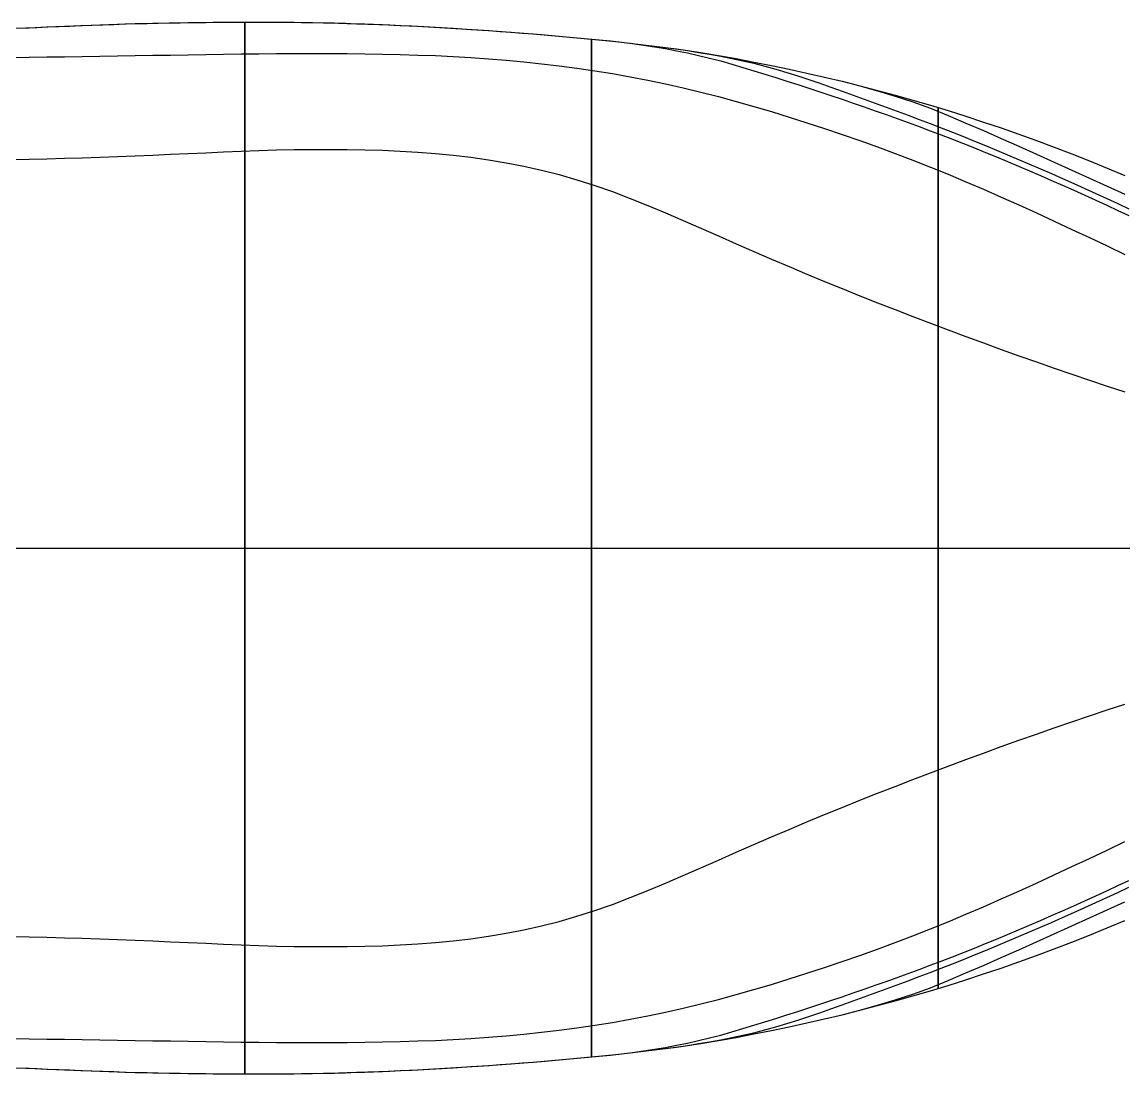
# Model space of a CAD drawing. Header units: millimetres. Extents: x 0 to 1780, y 0 to 425.
# Drawn here: x 890 to 1335, y 0.1 to 424.9 of the extents above; entities that cross this region are included whole.
import ezdxf

# ---------------------------------------------------------------- set-up
doc = ezdxf.new("R2010")
doc.units = ezdxf.units.MM
for name, color, linetype in [('HULL_LONGITUDINAL_LINES', 7, 'Continuous'), ('HULL_SHEER', 3, 'Continuous'), ('HULL_STATION_LINES', 8, 'Continuous'), ('HULL_WATERLINES', 4, 'Continuous'), ('REFERENCE_CENTERLINE', 6, 'Continuous')]:
    doc.layers.add(name, color=color, linetype=linetype)

msp = doc.modelspace()

# ---------------------------------------------------------------- linework, layer by layer
at = {"layer": 'HULL_LONGITUDINAL_LINES'}
for points in [[(885.68, 422.4, 89.65), (892.82, 422.65, 89.64), (899.96, 422.94, 89.65), (907.1, 423.23, 89.66), (914.23, 423.51, 89.68), (921.37, 423.79, 89.7), (928.51, 424.05, 89.75), (935.65, 424.28, 89.8), (942.79, 424.45, 89.85), (949.93, 424.6, 89.92), (957.07, 424.72, 89.99), (964.2, 424.81, 90.07), (971.34, 424.88, 90.16), (978.48, 424.93, 90.25), (985.62, 424.94, 90.34), (992.76, 424.9, 90.44), (999.9, 424.84, 90.54), (1007.04, 424.76, 90.64), (1014.17, 424.61, 90.74), (1021.31, 424.4, 90.84), (1028.45, 424.16, 90.94), (1035.59, 423.89, 91.04), (1042.73, 423.57, 91.14), (1049.87, 423.22, 91.24), (1057.01, 422.88, 91.33), (1064.14, 422.44, 91.41), (1071.28, 421.97, 91.49), (1078.42, 421.49, 91.56), (1085.56, 420.98, 91.63), (1092.7, 420.43, 91.69), (1099.84, 419.86, 91.74), (1106.98, 419.26, 91.78), (1114.11, 418.62, 91.81), (1121.25, 417.92, 91.82), (1128.39, 417.19, 91.83), (1135.53, 416.37, 91.84), (1142.67, 415.52, 91.84), (1149.81, 414.66, 91.83), (1156.95, 413.7, 91.82), (1164.08, 412.57, 91.81), (1171.22, 411.44, 91.79), (1178.36, 410.2, 91.77), (1185.5, 408.78, 91.75), (1192.64, 407.37, 91.73), (1199.78, 405.87, 91.7), (1206.92, 404.3, 91.68), (1214.05, 402.69, 91.65), (1221.19, 401.01, 91.61), (1228.33, 399.18, 91.58), (1235.47, 397.19, 91.54), (1242.61, 395.04, 91.49), (1249.75, 392.7, 91.45), (1256.89, 390.12, 91.41), (1264.02, 387.2, 91.37), (1271.16, 384.14, 91.34), (1278.3, 381.08, 91.33), (1285.44, 377.95, 91.33), (1292.58, 374.75, 91.33), (1299.72, 371.57, 91.33), (1306.86, 368.37, 91.36), (1313.99, 365.16, 91.42), (1321.13, 361.93, 91.5), (1328.27, 358.67, 91.61), (1335.41, 355.4, 91.76)], [(885.68, 422.4, 139.44), (892.82, 422.65, 139.44), (899.96, 422.94, 139.44), (907.1, 423.23, 139.45), (914.23, 423.51, 139.46), (921.37, 423.79, 139.47), (928.51, 424.05, 139.5), (935.65, 424.28, 139.52), (942.79, 424.45, 139.55), (949.93, 424.6, 139.59), (957.07, 424.72, 139.63), (964.2, 424.81, 139.67), (971.34, 424.88, 139.72), (978.48, 424.93, 139.77), (985.62, 424.94, 139.82), (992.76, 424.9, 139.87), (999.9, 424.84, 139.93), (1007.04, 424.76, 139.98), (1014.17, 424.61, 140.04), (1021.31, 424.4, 140.09), (1028.45, 424.16, 140.15), (1035.59, 423.89, 140.2), (1042.73, 423.57, 140.26), (1049.87, 423.22, 140.31), (1057.01, 422.88, 140.36), (1064.14, 422.44, 140.4), (1071.28, 421.97, 140.45), (1078.42, 421.49, 140.49), (1085.56, 420.98, 140.52), (1092.7, 420.43, 140.56), (1099.84, 419.86, 140.58), (1106.98, 419.26, 140.6), (1114.11, 418.62, 140.62), (1121.25, 417.92, 140.63), (1128.39, 417.19, 140.63), (1135.53, 416.37, 140.64), (1142.67, 415.52, 140.64), (1149.81, 414.66, 140.63), (1156.95, 413.7, 140.63), (1164.08, 412.57, 140.62), (1171.22, 411.44, 140.61), (1178.36, 410.2, 140.6), (1185.5, 408.78, 140.59), (1192.64, 407.37, 140.58), (1199.78, 405.87, 140.56), (1206.92, 404.3, 140.55), (1214.05, 402.69, 140.53), (1221.19, 401.01, 140.51), (1228.33, 399.18, 140.5), (1235.47, 397.32, 140.47), (1242.61, 395.42, 140.45), (1249.75, 393.39, 140.43), (1256.89, 391.31, 140.4), (1264.02, 389.17, 140.38), (1271.16, 386.9, 140.37), (1278.3, 384.52, 140.36), (1285.44, 382.15, 140.36), (1292.58, 379.67, 140.36), (1299.72, 377.06, 140.36), (1306.86, 374.41, 140.38), (1313.99, 371.67, 140.41), (1321.13, 368.84, 140.45), (1328.27, 365.95, 140.51), (1335.41, 362.99, 140.59)], [(885.68, 422.4, 189.24), (892.82, 422.65, 189.24), (899.96, 422.94, 189.24), (907.1, 423.23, 189.24), (914.23, 423.51, 189.24), (921.37, 423.79, 189.24), (928.51, 424.05, 189.24), (935.65, 424.28, 189.25), (942.79, 424.45, 189.25), (949.93, 424.6, 189.26), (957.07, 424.72, 189.27), (964.2, 424.81, 189.27), (971.34, 424.88, 189.28), (978.48, 424.93, 189.29), (985.62, 424.94, 189.3), (992.76, 424.9, 189.31), (999.9, 424.84, 189.32), (1007.04, 424.76, 189.33), (1014.17, 424.61, 189.34), (1021.31, 424.4, 189.34), (1028.45, 424.16, 189.35), (1035.59, 423.89, 189.36), (1042.73, 423.57, 189.37), (1049.87, 423.22, 189.38), (1057.01, 422.88, 189.39), (1064.14, 422.44, 189.4), (1071.28, 421.97, 189.4), (1078.42, 421.49, 189.41), (1085.56, 420.98, 189.42), (1092.7, 420.43, 189.42), (1099.84, 419.86, 189.43), (1106.98, 419.26, 189.43), (1114.11, 418.62, 189.43), (1121.25, 417.92, 189.43), (1128.39, 417.19, 189.43), (1135.53, 416.37, 189.44), (1142.67, 415.52, 189.44), (1149.81, 414.66, 189.43), (1156.95, 413.7, 189.43), (1164.08, 412.57, 189.43), (1171.22, 411.44, 189.43), (1178.36, 410.2, 189.43), (1185.5, 408.78, 189.43), (1192.64, 407.37, 189.43), (1199.78, 405.87, 189.42), (1206.92, 404.3, 189.42), (1214.05, 402.69, 189.42), (1221.19, 401.01, 189.41), (1228.33, 399.18, 189.41), (1235.47, 397.32, 189.41), (1242.61, 395.42, 189.4), (1249.75, 393.39, 189.4), (1256.89, 391.31, 189.4), (1264.02, 389.17, 189.39), (1271.16, 386.9, 189.39), (1278.3, 384.52, 189.39), (1285.44, 382.15, 189.39), (1292.58, 379.67, 189.39), (1299.72, 377.06, 189.39), (1306.86, 374.41, 189.39), (1313.99, 371.67, 189.4), (1321.13, 368.84, 189.4), (1328.27, 365.95, 189.41), (1335.41, 362.99, 189.43)], [(885.68, 410.65, 49.81), (892.82, 410.73, 49.81), (899.96, 410.82, 49.81), (907.1, 410.91, 49.83), (914.23, 411.01, 49.85), (921.37, 411.12, 49.89), (928.51, 411.24, 49.95), (935.65, 411.37, 50.02), (942.79, 411.49, 50.09), (949.93, 411.61, 50.18), (957.07, 411.73, 50.28), (964.2, 411.84, 50.39), (971.34, 411.95, 50.51), (978.48, 412.05, 50.63), (985.62, 412.12, 50.76), (992.76, 412.18, 50.89), (999.9, 412.22, 51.03), (1007.04, 412.23, 51.16), (1014.17, 412.21, 51.3), (1021.31, 412.17, 51.44), (1028.45, 412.12, 51.58), (1035.59, 412.01, 51.72), (1042.73, 411.83, 51.85), (1049.87, 411.62, 51.98), (1057.01, 411.36, 52.1), (1064.14, 411.01, 52.22), (1071.28, 410.59, 52.33), (1078.42, 410.11, 52.42), (1085.56, 409.52, 52.52), (1092.7, 408.85, 52.6), (1099.84, 408.1, 52.66), (1106.98, 407.25, 52.72), (1114.11, 406.3, 52.76), (1121.25, 405.26, 52.78), (1128.39, 404.1, 52.79), (1135.53, 402.82, 52.8), (1142.67, 401.45, 52.8), (1149.81, 399.94, 52.79), (1156.95, 398.32, 52.78), (1164.08, 396.62, 52.76), (1171.22, 394.8, 52.74), (1178.36, 392.87, 52.71), (1185.5, 390.86, 52.68), (1192.64, 388.75, 52.65), (1199.78, 386.55, 52.62), (1206.92, 384.28, 52.58), (1214.05, 381.96, 52.54), (1221.19, 379.57, 52.49), (1228.33, 377.1, 52.45), (1235.47, 374.54, 52.39), (1242.61, 371.89, 52.33), (1249.75, 369.16, 52.27), (1256.89, 366.35, 52.22), (1264.02, 363.44, 52.17), (1271.16, 360.45, 52.13), (1278.3, 357.39, 52.11), (1285.44, 354.26, 52.11), (1292.58, 351.06, 52.11), (1299.72, 347.82, 52.11), (1306.86, 344.52, 52.15), (1313.99, 341.19, 52.24), (1321.13, 337.85, 52.34), (1328.27, 334.48, 52.49), (1335.41, 331.11, 52.69)], [(885.68, 369.46, 19.94), (892.82, 369.59, 19.93), (899.96, 369.75, 19.94), (907.1, 369.94, 19.96), (914.23, 370.14, 19.98), (921.37, 370.37, 20.03), (928.51, 370.64, 20.1), (935.65, 370.91, 20.18), (942.79, 371.2, 20.27), (949.93, 371.51, 20.38), (957.07, 371.82, 20.5), (964.2, 372.14, 20.63), (971.34, 372.47, 20.77), (978.48, 372.78, 20.92), (985.62, 373.02, 21.07), (992.76, 373.26, 21.23), (999.9, 373.43, 21.39), (1007.04, 373.48, 21.56), (1014.17, 373.46, 21.72), (1021.31, 373.41, 21.89), (1028.45, 373.35, 22.06), (1035.59, 373.14, 22.22), (1042.73, 372.79, 22.38), (1049.87, 372.37, 22.53), (1057.01, 371.84, 22.68), (1064.14, 371.15, 22.82), (1071.28, 370.32, 22.95), (1078.42, 369.34, 23.07), (1085.56, 368.13, 23.18), (1092.7, 366.74, 23.28), (1099.84, 365.16, 23.35), (1106.98, 363.3, 23.42), (1114.11, 361.23, 23.48), (1121.25, 358.98, 23.5), (1128.39, 356.43, 23.51), (1135.53, 353.69, 23.52), (1142.67, 350.87, 23.52), (1149.81, 347.89, 23.51), (1156.95, 344.8, 23.49), (1164.08, 341.7, 23.47), (1171.22, 338.55, 23.45), (1178.36, 335.38, 23.41), (1185.5, 332.25, 23.38), (1192.64, 329.18, 23.34), (1199.78, 326.14, 23.3), (1206.92, 323.15, 23.26), (1214.05, 320.19, 23.21), (1221.19, 317.26, 23.15), (1228.33, 314.38, 23.1), (1235.47, 311.56, 23.03), (1242.61, 308.79, 22.96), (1249.75, 306.04, 22.89), (1256.89, 303.32, 22.82), (1264.02, 300.62, 22.76), (1271.16, 297.95, 22.71), (1278.3, 295.32, 22.7), (1285.44, 292.72, 22.69), (1292.58, 290.16, 22.69), (1299.72, 287.64, 22.69), (1306.86, 285.14, 22.74), (1313.99, 282.68, 22.84), (1321.13, 280.27, 22.96), (1328.27, 277.9, 23.14), (1335.41, 275.58, 23.39)], [(885.68, 55.54, 19.94), (892.82, 55.41, 19.93), (899.96, 55.25, 19.94), (907.1, 55.06, 19.96), (914.23, 54.86, 19.98), (921.37, 54.63, 20.03), (928.51, 54.36, 20.1), (935.65, 54.09, 20.18), (942.79, 53.8, 20.27), (949.93, 53.49, 20.38), (957.07, 53.18, 20.5), (964.2, 52.86, 20.63), (971.34, 52.53, 20.77), (978.48, 52.22, 20.92), (985.62, 51.98, 21.07), (992.76, 51.74, 21.23), (999.9, 51.57, 21.39), (1007.04, 51.52, 21.56), (1014.17, 51.54, 21.72), (1021.31, 51.59, 21.89), (1028.45, 51.65, 22.06), (1035.59, 51.86, 22.22), (1042.73, 52.21, 22.38), (1049.87, 52.63, 22.53), (1057.01, 53.16, 22.68), (1064.14, 53.85, 22.82), (1071.28, 54.68, 22.95), (1078.42, 55.66, 23.07), (1085.56, 56.87, 23.18), (1092.7, 58.26, 23.28), (1099.84, 59.84, 23.35), (1106.98, 61.7, 23.42), (1114.11, 63.77, 23.48), (1121.25, 66.02, 23.5), (1128.39, 68.57, 23.51), (1135.53, 71.31, 23.52), (1142.67, 74.13, 23.52), (1149.81, 77.11, 23.51), (1156.95, 80.2, 23.49), (1164.08, 83.3, 23.47), (1171.22, 86.45, 23.45), (1178.36, 89.62, 23.41), (1185.5, 92.75, 23.38), (1192.64, 95.82, 23.34), (1199.78, 98.86, 23.3), (1206.92, 101.85, 23.26), (1214.05, 104.81, 23.21), (1221.19, 107.74, 23.15), (1228.33, 110.62, 23.1), (1235.47, 113.44, 23.03), (1242.61, 116.21, 22.96), (1249.75, 118.96, 22.89), (1256.89, 121.68, 22.82), (1264.02, 124.38, 22.76), (1271.16, 127.05, 22.71), (1278.3, 129.68, 22.7), (1285.44, 132.28, 22.69), (1292.58, 134.84, 22.69), (1299.72, 137.36, 22.69), (1306.86, 139.86, 22.74), (1313.99, 142.32, 22.84), (1321.13, 144.73, 22.96), (1328.27, 147.1, 23.14), (1335.41, 149.42, 23.39)], [(885.68, 14.35, 49.81), (892.82, 14.27, 49.81), (899.96, 14.18, 49.81), (907.1, 14.09, 49.83), (914.23, 13.99, 49.85), (921.37, 13.88, 49.89), (928.51, 13.76, 49.95), (935.65, 13.63, 50.02), (942.79, 13.51, 50.09), (949.93, 13.39, 50.18), (957.07, 13.27, 50.28), (964.2, 13.16, 50.39), (971.34, 13.05, 50.51), (978.48, 12.95, 50.63), (985.62, 12.88, 50.76), (992.76, 12.82, 50.89), (999.9, 12.78, 51.03), (1007.04, 12.77, 51.16), (1014.17, 12.79, 51.3), (1021.31, 12.83, 51.44), (1028.45, 12.88, 51.58), (1035.59, 12.99, 51.72), (1042.73, 13.17, 51.85), (1049.87, 13.38, 51.98), (1057.01, 13.64, 52.1), (1064.14, 13.99, 52.22), (1071.28, 14.41, 52.33), (1078.42, 14.89, 52.42), (1085.56, 15.48, 52.52), (1092.7, 16.15, 52.6), (1099.84, 16.9, 52.66), (1106.98, 17.75, 52.72), (1114.11, 18.7, 52.76), (1121.25, 19.74, 52.78), (1128.39, 20.9, 52.79), (1135.53, 22.18, 52.8), (1142.67, 23.55, 52.8), (1149.81, 25.06, 52.79), (1156.95, 26.68, 52.78), (1164.08, 28.38, 52.76), (1171.22, 30.2, 52.74), (1178.36, 32.13, 52.71), (1185.5, 34.14, 52.68), (1192.64, 36.25, 52.65), (1199.78, 38.45, 52.62), (1206.92, 40.72, 52.58), (1214.05, 43.04, 52.54), (1221.19, 45.43, 52.49), (1228.33, 47.9, 52.45), (1235.47, 50.46, 52.39), (1242.61, 53.11, 52.33), (1249.75, 55.84, 52.27), (1256.89, 58.65, 52.22), (1264.02, 61.56, 52.17), (1271.16, 64.55, 52.13), (1278.3, 67.61, 52.11), (1285.44, 70.74, 52.11), (1292.58, 73.94, 52.11), (1299.72, 77.18, 52.11), (1306.86, 80.48, 52.15), (1313.99, 83.81, 52.24), (1321.13, 87.15, 52.34), (1328.27, 90.52, 52.49), (1335.41, 93.89, 52.69)], [(885.68, 2.6, 89.65), (892.82, 2.35, 89.64), (899.96, 2.06, 89.65), (907.1, 1.77, 89.66), (914.23, 1.49, 89.68), (921.37, 1.21, 89.7), (928.51, 0.95, 89.75), (935.65, 0.72, 89.8), (942.79, 0.55, 89.85), (949.93, 0.4, 89.92), (957.07, 0.28, 89.99), (964.2, 0.19, 90.07), (971.34, 0.12, 90.16), (978.48, 0.07, 90.25), (985.62, 0.06, 90.34), (992.76, 0.1, 90.44), (999.9, 0.16, 90.54), (1007.04, 0.24, 90.64), (1014.17, 0.39, 90.74), (1021.31, 0.6, 90.84), (1028.45, 0.84, 90.94), (1035.59, 1.11, 91.04), (1042.73, 1.43, 91.14), (1049.87, 1.78, 91.24), (1057.01, 2.12, 91.33), (1064.14, 2.56, 91.41), (1071.28, 3.03, 91.49), (1078.42, 3.51, 91.56), (1085.56, 4.02, 91.63), (1092.7, 4.57, 91.69), (1099.84, 5.14, 91.74), (1106.98, 5.74, 91.78), (1114.11, 6.38, 91.81), (1121.25, 7.08, 91.82), (1128.39, 7.81, 91.83), (1135.53, 8.63, 91.84), (1142.67, 9.48, 91.84), (1149.81, 10.34, 91.83), (1156.95, 11.3, 91.82), (1164.08, 12.43, 91.81), (1171.22, 13.56, 91.79), (1178.36, 14.8, 91.77), (1185.5, 16.22, 91.75), (1192.64, 17.63, 91.73), (1199.78, 19.13, 91.7), (1206.92, 20.7, 91.68), (1214.05, 22.31, 91.65), (1221.19, 23.99, 91.61), (1228.33, 25.82, 91.58), (1235.47, 27.81, 91.54), (1242.61, 29.96, 91.49), (1249.75, 32.3, 91.45), (1256.89, 34.88, 91.41), (1264.02, 37.8, 91.37), (1271.16, 40.86, 91.34), (1278.3, 43.92, 91.33), (1285.44, 47.05, 91.33), (1292.58, 50.25, 91.33), (1299.72, 53.43, 91.33), (1306.86, 56.63, 91.36), (1313.99, 59.84, 91.42), (1321.13, 63.07, 91.5), (1328.27, 66.33, 91.61), (1335.41, 69.6, 91.76)], [(885.68, 2.6, 139.44), (892.82, 2.35, 139.44), (899.96, 2.06, 139.44), (907.1, 1.77, 139.45), (914.23, 1.49, 139.46), (921.37, 1.21, 139.47), (928.51, 0.95, 139.5), (935.65, 0.72, 139.52), (942.79, 0.55, 139.55), (949.93, 0.4, 139.59), (957.07, 0.28, 139.63), (964.2, 0.19, 139.67), (971.34, 0.12, 139.72), (978.48, 0.07, 139.77), (985.62, 0.06, 139.82), (992.76, 0.1, 139.87), (999.9, 0.16, 139.93), (1007.04, 0.24, 139.98), (1014.17, 0.39, 140.04), (1021.31, 0.6, 140.09), (1028.45, 0.84, 140.15), (1035.59, 1.11, 140.2), (1042.73, 1.43, 140.26), (1049.87, 1.78, 140.31), (1057.01, 2.12, 140.36), (1064.14, 2.56, 140.4), (1071.28, 3.03, 140.45), (1078.42, 3.51, 140.49), (1085.56, 4.02, 140.52), (1092.7, 4.57, 140.56), (1099.84, 5.14, 140.58), (1106.98, 5.74, 140.6), (1114.11, 6.38, 140.62), (1121.25, 7.08, 140.63), (1128.39, 7.81, 140.63), (1135.53, 8.63, 140.64), (1142.67, 9.48, 140.64), (1149.81, 10.34, 140.63), (1156.95, 11.3, 140.63), (1164.08, 12.43, 140.62), (1171.22, 13.56, 140.61), (1178.36, 14.8, 140.6), (1185.5, 16.22, 140.59), (1192.64, 17.63, 140.58), (1199.78, 19.13, 140.56), (1206.92, 20.7, 140.55), (1214.05, 22.31, 140.53), (1221.19, 23.99, 140.51), (1228.33, 25.82, 140.5), (1235.47, 27.68, 140.47), (1242.61, 29.58, 140.45), (1249.75, 31.61, 140.43), (1256.89, 33.69, 140.4), (1264.02, 35.83, 140.38), (1271.16, 38.1, 140.37), (1278.3, 40.48, 140.36), (1285.44, 42.85, 140.36), (1292.58, 45.33, 140.36), (1299.72, 47.94, 140.36), (1306.86, 50.59, 140.38), (1313.99, 53.33, 140.41), (1321.13, 56.16, 140.45), (1328.27, 59.05, 140.51), (1335.41, 62.01, 140.59)], [(885.68, 2.6, 189.24), (892.82, 2.35, 189.24), (899.96, 2.06, 189.24), (907.1, 1.77, 189.24), (914.23, 1.49, 189.24), (921.37, 1.21, 189.24), (928.51, 0.95, 189.24), (935.65, 0.72, 189.25), (942.79, 0.55, 189.25), (949.93, 0.4, 189.26), (957.07, 0.28, 189.27), (964.2, 0.19, 189.27), (971.34, 0.12, 189.28), (978.48, 0.07, 189.29), (985.62, 0.06, 189.3), (992.76, 0.1, 189.31), (999.9, 0.16, 189.32), (1007.04, 0.24, 189.33), (1014.17, 0.39, 189.34), (1021.31, 0.6, 189.34), (1028.45, 0.84, 189.35), (1035.59, 1.11, 189.36), (1042.73, 1.43, 189.37), (1049.87, 1.78, 189.38), (1057.01, 2.12, 189.39), (1064.14, 2.56, 189.4), (1071.28, 3.03, 189.4), (1078.42, 3.51, 189.41), (1085.56, 4.02, 189.42), (1092.7, 4.57, 189.42), (1099.84, 5.14, 189.43), (1106.98, 5.74, 189.43), (1114.11, 6.38, 189.43), (1121.25, 7.08, 189.43), (1128.39, 7.81, 189.43), (1135.53, 8.63, 189.44), (1142.67, 9.48, 189.44), (1149.81, 10.34, 189.43), (1156.95, 11.3, 189.43), (1164.08, 12.43, 189.43), (1171.22, 13.56, 189.43), (1178.36, 14.8, 189.43), (1185.5, 16.22, 189.43), (1192.64, 17.63, 189.43), (1199.78, 19.13, 189.42), (1206.92, 20.7, 189.42), (1214.05, 22.31, 189.42), (1221.19, 23.99, 189.41), (1228.33, 25.82, 189.41), (1235.47, 27.68, 189.41), (1242.61, 29.58, 189.4), (1249.75, 31.61, 189.4), (1256.89, 33.69, 189.4), (1264.02, 35.83, 189.39), (1271.16, 38.1, 189.39), (1278.3, 40.48, 189.39), (1285.44, 42.85, 189.39), (1292.58, 45.33, 189.39), (1299.72, 47.94, 189.39), (1306.86, 50.59, 189.39), (1313.99, 53.33, 189.4), (1321.13, 56.16, 189.4), (1328.27, 59.05, 189.41), (1335.41, 62.01, 189.43)]]:
    msp.add_polyline3d(points, dxfattribs=at)
at = {"layer": 'HULL_SHEER'}
for points in [[(885.68, 422.4, 199.19), (892.82, 422.65, 199.19), (899.96, 422.94, 199.19), (907.1, 423.23, 199.19), (914.23, 423.51, 199.19), (921.37, 423.79, 199.19), (928.51, 424.05, 199.19), (935.65, 424.28, 199.19), (942.79, 424.45, 199.19), (949.93, 424.6, 199.19), (957.07, 424.72, 199.19), (964.2, 424.81, 199.19), (971.34, 424.88, 199.19), (978.48, 424.93, 199.19), (985.62, 424.94, 199.19), (992.76, 424.9, 199.19), (999.9, 424.84, 199.19), (1007.04, 424.76, 199.19), (1014.17, 424.61, 199.19), (1021.31, 424.4, 199.19), (1028.45, 424.16, 199.19), (1035.59, 423.89, 199.19), (1042.73, 423.57, 199.19), (1049.87, 423.22, 199.19), (1057.01, 422.88, 199.19), (1064.14, 422.44, 199.19), (1071.28, 421.97, 199.19), (1078.42, 421.49, 199.19), (1085.56, 420.98, 199.19), (1092.7, 420.43, 199.19), (1099.84, 419.86, 199.19), (1106.98, 419.26, 199.19), (1114.11, 418.62, 199.19), (1121.25, 417.92, 199.19), (1128.39, 417.19, 199.19), (1135.53, 416.37, 199.19), (1142.67, 415.52, 199.19), (1149.81, 414.66, 199.19), (1156.95, 413.7, 199.19), (1164.08, 412.57, 199.19), (1171.22, 411.44, 199.19), (1178.36, 410.2, 199.19), (1185.5, 408.78, 199.19), (1192.64, 407.37, 199.19), (1199.78, 405.87, 199.19), (1206.92, 404.3, 199.19), (1214.05, 402.69, 199.19), (1221.19, 401.01, 199.19), (1228.33, 399.18, 199.19), (1235.47, 397.32, 199.19), (1242.61, 395.42, 199.19), (1249.75, 393.39, 199.19), (1256.89, 391.31, 199.19), (1264.02, 389.17, 199.19), (1271.16, 386.9, 199.19), (1278.3, 384.52, 199.19), (1285.44, 382.15, 199.19), (1292.58, 379.67, 199.19), (1299.72, 377.06, 199.19), (1306.86, 374.41, 199.19), (1313.99, 371.67, 199.19), (1321.13, 368.84, 199.19), (1328.27, 365.95, 199.19), (1335.41, 362.99, 199.19)], [(885.68, 2.6, 199.19), (892.82, 2.35, 199.19), (899.96, 2.06, 199.19), (907.1, 1.77, 199.19), (914.23, 1.49, 199.19), (921.37, 1.21, 199.19), (928.51, 0.95, 199.19), (935.65, 0.72, 199.19), (942.79, 0.55, 199.19), (949.93, 0.4, 199.19), (957.07, 0.28, 199.19), (964.2, 0.19, 199.19), (971.34, 0.12, 199.19), (978.48, 0.07, 199.19), (985.62, 0.06, 199.19), (992.76, 0.1, 199.19), (999.9, 0.16, 199.19), (1007.04, 0.24, 199.19), (1014.17, 0.39, 199.19), (1021.31, 0.6, 199.19), (1028.45, 0.84, 199.19), (1035.59, 1.11, 199.19), (1042.73, 1.43, 199.19), (1049.87, 1.78, 199.19), (1057.01, 2.12, 199.19), (1064.14, 2.56, 199.19), (1071.28, 3.03, 199.19), (1078.42, 3.51, 199.19), (1085.56, 4.02, 199.19), (1092.7, 4.57, 199.19), (1099.84, 5.14, 199.19), (1106.98, 5.74, 199.19), (1114.11, 6.38, 199.19), (1121.25, 7.08, 199.19), (1128.39, 7.81, 199.19), (1135.53, 8.63, 199.19), (1142.67, 9.48, 199.19), (1149.81, 10.34, 199.19), (1156.95, 11.3, 199.19), (1164.08, 12.43, 199.19), (1171.22, 13.56, 199.19), (1178.36, 14.8, 199.19), (1185.5, 16.22, 199.19), (1192.64, 17.63, 199.19), (1199.78, 19.13, 199.19), (1206.92, 20.7, 199.19), (1214.05, 22.31, 199.19), (1221.19, 23.99, 199.19), (1228.33, 25.82, 199.19), (1235.47, 27.68, 199.19), (1242.61, 29.58, 199.19), (1249.75, 31.61, 199.19), (1256.89, 33.69, 199.19), (1264.02, 35.83, 199.19), (1271.16, 38.1, 199.19), (1278.3, 40.48, 199.19), (1285.44, 42.85, 199.19), (1292.58, 45.33, 199.19), (1299.72, 47.94, 199.19), (1306.86, 50.59, 199.19), (1313.99, 53.33, 199.19), (1321.13, 56.16, 199.19), (1328.27, 59.05, 199.19), (1335.41, 62.01, 199.19)]]:
    msp.add_polyline3d(points, dxfattribs=at)
at = {"layer": 'HULL_STATION_LINES'}
for points in [[(980, 212.61, 1.15), (980, 311.85, 5.75), (980, 331.39, 10.36), (980, 352.67, 14.96), (980, 369.67, 19.57), (980, 380.22, 24.18), (980, 388.23, 28.78), (980, 394.81, 33.39), (980, 400.32, 37.99), (980, 405.05, 42.6), (980, 409.24, 47.2), (980, 413.01, 51.81), (980, 416.43, 56.42), (980, 419.71, 61.02), (980, 423.58, 65.63), (980, 424.94, 70.23), (980, 424.94, 74.84), (980, 424.94, 79.45), (980, 424.94, 84.05), (980, 424.94, 88.66), (980, 424.94, 93.26), (980, 424.94, 97.87), (980, 424.94, 102.47), (980, 424.94, 107.08), (980, 424.94, 111.69), (980, 424.94, 116.29), (980, 424.94, 120.9), (980, 424.94, 125.5), (980, 424.94, 130.11), (980, 424.94, 134.71), (980, 424.94, 139.32), (980, 424.94, 143.93), (980, 424.94, 148.53), (980, 424.94, 153.14), (980, 424.94, 157.74), (980, 424.94, 162.35), (980, 424.94, 166.95), (980, 424.94, 171.56), (980, 424.94, 176.17), (980, 424.94, 180.77), (980, 424.94, 185.38), (980, 424.94, 189.98), (980, 424.94, 194.59), (980, 424.94, 199.19), (980, 0.06, 199.19), (980, 0.06, 194.59), (980, 0.06, 189.98), (980, 0.06, 185.38), (980, 0.06, 180.77), (980, 0.06, 176.17), (980, 0.06, 171.56), (980, 0.06, 166.95), (980, 0.06, 162.35), (980, 0.06, 157.74), (980, 0.06, 153.14), (980, 0.06, 148.53), (980, 0.06, 143.93), (980, 0.06, 139.32), (980, 0.06, 134.71), (980, 0.06, 130.11), (980, 0.06, 125.5), (980, 0.06, 120.9), (980, 0.06, 116.29), (980, 0.06, 111.69), (980, 0.06, 107.08), (980, 0.06, 102.47), (980, 0.06, 97.87), (980, 0.06, 93.26), (980, 0.06, 88.66), (980, 0.06, 84.05), (980, 0.06, 79.45), (980, 0.06, 74.84), (980, 0.06, 70.23), (980, 1.42, 65.63), (980, 5.29, 61.02), (980, 8.57, 56.42), (980, 11.99, 51.81), (980, 15.76, 47.2), (980, 19.95, 42.6), (980, 24.68, 37.99), (980, 30.19, 33.39), (980, 36.77, 28.78), (980, 44.78, 24.18), (980, 55.33, 19.57), (980, 72.33, 14.96), (980, 93.61, 10.36), (980, 113.15, 5.75), (980, 212.39, 1.15)], [(1120, 212.62, 3.97), (1120, 296.05, 8.51), (1120, 317.26, 13.05), (1120, 336.8, 17.59), (1120, 355.27, 22.13), (1120, 369.01, 26.67), (1120, 378.5, 31.21), (1120, 386.37, 35.75), (1120, 392.88, 40.29), (1120, 398.17, 44.83), (1120, 402.58, 49.37), (1120, 406.41, 53.91), (1120, 409.81, 58.45), (1120, 413.04, 62.99), (1120, 416.82, 67.53), (1120, 418.04, 72.07), (1120, 418.04, 76.61), (1120, 418.04, 81.15), (1120, 418.04, 85.69), (1120, 418.04, 90.23), (1120, 418.04, 94.77), (1120, 418.04, 99.31), (1120, 418.04, 103.85), (1120, 418.04, 108.39), (1120, 418.04, 112.93), (1120, 418.04, 117.47), (1120, 418.04, 122.01), (1120, 418.04, 126.55), (1120, 418.04, 131.09), (1120, 418.04, 135.63), (1120, 418.04, 140.17), (1120, 418.04, 144.71), (1120, 418.04, 149.25), (1120, 418.04, 153.79), (1120, 418.04, 158.33), (1120, 418.04, 162.87), (1120, 418.04, 167.41), (1120, 418.04, 171.95), (1120, 418.04, 176.49), (1120, 418.04, 181.03), (1120, 418.04, 185.57), (1120, 418.04, 190.11), (1120, 418.04, 194.65), (1120, 418.04, 199.19), (1120, 6.96, 199.19), (1120, 6.96, 194.65), (1120, 6.96, 190.11), (1120, 6.96, 185.57), (1120, 6.96, 181.03), (1120, 6.96, 176.49), (1120, 6.96, 171.95), (1120, 6.96, 167.41), (1120, 6.96, 162.87), (1120, 6.96, 158.33), (1120, 6.96, 153.79), (1120, 6.96, 149.25), (1120, 6.96, 144.71), (1120, 6.96, 140.17), (1120, 6.96, 135.63), (1120, 6.96, 131.09), (1120, 6.96, 126.55), (1120, 6.96, 122.01), (1120, 6.96, 117.47), (1120, 6.96, 112.93), (1120, 6.96, 108.39), (1120, 6.96, 103.85), (1120, 6.96, 99.31), (1120, 6.96, 94.77), (1120, 6.96, 90.23), (1120, 6.96, 85.69), (1120, 6.96, 81.15), (1120, 6.96, 76.61), (1120, 6.96, 72.07), (1120, 8.18, 67.53), (1120, 11.96, 62.99), (1120, 15.19, 58.45), (1120, 18.59, 53.91), (1120, 22.42, 49.37), (1120, 26.83, 44.83), (1120, 32.12, 40.29), (1120, 38.63, 35.75), (1120, 46.5, 31.21), (1120, 55.99, 26.67), (1120, 69.73, 22.13), (1120, 88.2, 17.59), (1120, 107.74, 13.05), (1120, 128.95, 8.51), (1120, 212.38, 3.97)], [(1260, 212.59, 3.2), (1260, 249.56, 7.75), (1260, 268.91, 12.31), (1260, 285.38, 16.87), (1260, 298.33, 21.43), (1260, 311.02, 25.99), (1260, 323.56, 30.54), (1260, 335.97, 35.1), (1260, 346.15, 39.66), (1260, 354.48, 44.22), (1260, 361.25, 48.78), (1260, 366.37, 53.33), (1260, 370.27, 57.89), (1260, 373.43, 62.45), (1260, 376.16, 67.01), (1260, 378.6, 71.57), (1260, 380.88, 76.13), (1260, 383.11, 80.68), (1260, 385.31, 85.24), (1260, 388.23, 89.8), (1260, 390.08, 94.36), (1260, 390.39, 98.92), (1260, 390.39, 103.47), (1260, 390.39, 108.03), (1260, 390.39, 112.59), (1260, 390.39, 117.15), (1260, 390.39, 121.71), (1260, 390.39, 126.26), (1260, 390.39, 130.82), (1260, 390.39, 135.38), (1260, 390.39, 139.94), (1260, 390.39, 144.5), (1260, 390.39, 149.06), (1260, 390.39, 153.61), (1260, 390.39, 158.17), (1260, 390.39, 162.73), (1260, 390.39, 167.29), (1260, 390.39, 171.85), (1260, 390.39, 176.4), (1260, 390.39, 180.96), (1260, 390.39, 185.52), (1260, 390.39, 190.08), (1260, 390.39, 194.64), (1260, 390.39, 199.19), (1260, 34.61, 199.19), (1260, 34.61, 194.64), (1260, 34.61, 190.08), (1260, 34.61, 185.52), (1260, 34.61, 180.96), (1260, 34.61, 176.4), (1260, 34.61, 171.85), (1260, 34.61, 167.29), (1260, 34.61, 162.73), (1260, 34.61, 158.17), (1260, 34.61, 153.61), (1260, 34.61, 149.06), (1260, 34.61, 144.5), (1260, 34.61, 139.94), (1260, 34.61, 135.38), (1260, 34.61, 130.82), (1260, 34.61, 126.26), (1260, 34.61, 121.71), (1260, 34.61, 117.15), (1260, 34.61, 112.59), (1260, 34.61, 108.03), (1260, 34.61, 103.47), (1260, 34.61, 98.92), (1260, 34.92, 94.36), (1260, 36.77, 89.8), (1260, 39.69, 85.24), (1260, 41.89, 80.68), (1260, 44.12, 76.13), (1260, 46.4, 71.57), (1260, 48.84, 67.01), (1260, 51.57, 62.45), (1260, 54.73, 57.89), (1260, 58.63, 53.33), (1260, 63.75, 48.78), (1260, 70.52, 44.22), (1260, 78.85, 39.66), (1260, 89.03, 35.1), (1260, 101.44, 30.54), (1260, 113.98, 25.99), (1260, 126.67, 21.43), (1260, 139.62, 16.87), (1260, 156.09, 12.31), (1260, 175.44, 7.75), (1260, 212.41, 3.2)]]:
    msp.add_polyline3d(points, close=True, dxfattribs=at)
at = {"layer": 'HULL_WATERLINES'}
for points in [[(887.02, 422.45, 74), (891.48, 422.6, 74), (895.93, 422.77, 74), (900.39, 422.95, 74), (904.84, 423.14, 74), (909.3, 423.32, 74), (913.75, 423.49, 74), (918.21, 423.66, 74), (922.66, 423.84, 74), (927.12, 424, 74), (931.57, 424.16, 74), (936.03, 424.29, 74), (940.48, 424.4, 74), (944.94, 424.5, 74), (949.39, 424.59, 74), (953.85, 424.67, 74), (958.3, 424.74, 74), (962.76, 424.79, 74), (967.21, 424.84, 74), (971.67, 424.88, 74), (976.12, 424.92, 74), (980.58, 424.94, 74), (985.03, 424.94, 74), (989.48, 424.92, 74), (993.94, 424.89, 74), (998.39, 424.85, 74), (1002.85, 424.81, 74), (1007.3, 424.75, 74), (1011.76, 424.66, 74), (1016.21, 424.55, 74), (1020.67, 424.42, 74), (1025.12, 424.27, 74), (1029.58, 424.12, 74), (1034.03, 423.95, 74), (1038.49, 423.76, 74), (1042.94, 423.56, 74), (1047.4, 423.34, 74), (1051.85, 423.14, 74), (1056.31, 422.92, 74), (1060.76, 422.66, 74), (1065.22, 422.37, 74), (1069.67, 422.08, 74), (1074.13, 421.78, 74), (1078.58, 421.48, 74), (1083.04, 421.16, 74), (1087.49, 420.83, 74), (1091.95, 420.49, 74), (1096.4, 420.13, 74), (1100.86, 419.77, 74), (1105.31, 419.4, 74), (1109.77, 419.01, 74), (1114.22, 418.61, 74), (1118.68, 418.17, 74), (1123.13, 417.74, 74), (1127.59, 417.28, 74), (1132.04, 416.78, 74), (1136.5, 416.24, 74), (1140.95, 415.64, 74), (1145.41, 414.96, 74), (1149.86, 414.19, 74), (1154.32, 413.35, 74), (1158.77, 412.45, 74), (1163.23, 411.48, 74), (1167.68, 410.41, 74), (1172.14, 409.21, 74), (1176.59, 407.93, 74), (1181.05, 406.61, 74), (1185.5, 405.29, 74), (1189.95, 403.94, 74), (1194.41, 402.54, 74), (1198.86, 401.1, 74), (1203.32, 399.65, 74), (1207.77, 398.18, 74), (1212.23, 396.71, 74), (1216.68, 395.22, 74), (1221.14, 393.72, 74), (1225.59, 392.19, 74), (1230.05, 390.65, 74), (1234.5, 389.1, 74), (1238.96, 387.54, 74), (1243.41, 385.96, 74), (1247.87, 384.35, 74), (1252.32, 382.71, 74), (1256.78, 381.04, 74), (1261.23, 379.35, 74), (1265.69, 377.62, 74), (1270.14, 375.87, 74), (1274.6, 374.1, 74), (1279.05, 372.3, 74), (1283.51, 370.47, 74), (1287.96, 368.61, 74), (1292.42, 366.74, 74), (1296.87, 364.85, 74), (1301.33, 362.93, 74), (1305.78, 360.98, 74), (1310.24, 359.01, 74), (1314.69, 357.01, 74), (1319.15, 355.01, 74), (1323.6, 352.99, 74), (1328.06, 350.94, 74), (1332.51, 348.88, 74), (1336.97, 346.8, 74)], [(887.02, 422.45, 79.76), (891.48, 422.6, 79.76), (895.93, 422.77, 79.76), (900.39, 422.95, 79.76), (904.84, 423.14, 79.76), (909.3, 423.32, 79.76), (913.75, 423.49, 79.76), (918.21, 423.66, 79.76), (922.66, 423.84, 79.76), (927.12, 424, 79.76), (931.57, 424.16, 79.76), (936.03, 424.29, 79.76), (940.48, 424.4, 79.76), (944.94, 424.5, 79.76), (949.39, 424.59, 79.76), (953.85, 424.67, 79.76), (958.3, 424.74, 79.76), (962.76, 424.79, 79.76), (967.21, 424.84, 79.76), (971.67, 424.88, 79.76), (976.12, 424.92, 79.76), (980.58, 424.94, 79.76), (985.03, 424.94, 79.76), (989.48, 424.92, 79.76), (993.94, 424.89, 79.76), (998.39, 424.85, 79.76), (1002.85, 424.81, 79.76), (1007.3, 424.75, 79.76), (1011.76, 424.66, 79.76), (1016.21, 424.55, 79.76), (1020.67, 424.42, 79.76), (1025.12, 424.27, 79.76), (1029.58, 424.12, 79.76), (1034.03, 423.95, 79.76), (1038.49, 423.76, 79.76), (1042.94, 423.56, 79.76), (1047.4, 423.34, 79.76), (1051.85, 423.14, 79.76), (1056.31, 422.92, 79.76), (1060.76, 422.66, 79.76), (1065.22, 422.37, 79.76), (1069.67, 422.08, 79.76), (1074.13, 421.78, 79.76), (1078.58, 421.48, 79.76), (1083.04, 421.16, 79.76), (1087.49, 420.83, 79.76), (1091.95, 420.49, 79.76), (1096.4, 420.13, 79.76), (1100.86, 419.77, 79.76), (1105.31, 419.4, 79.76), (1109.77, 419.01, 79.76), (1114.22, 418.61, 79.76), (1118.68, 418.18, 79.76), (1123.13, 417.74, 79.76), (1127.59, 417.28, 79.76), (1132.04, 416.78, 79.76), (1136.5, 416.26, 79.76), (1140.95, 415.73, 79.76), (1145.41, 415.2, 79.76), (1149.86, 414.66, 79.76), (1154.32, 414.07, 79.76), (1158.77, 413.42, 79.76), (1163.23, 412.69, 79.76), (1167.68, 411.94, 79.76), (1172.14, 411.12, 79.76), (1176.59, 410.24, 79.76), (1181.05, 409.29, 79.76), (1185.5, 408.27, 79.76), (1189.95, 407.14, 79.76), (1194.41, 405.89, 79.76), (1198.86, 404.56, 79.76), (1203.32, 403.17, 79.76), (1207.77, 401.74, 79.76), (1212.23, 400.25, 79.76), (1216.68, 398.67, 79.76), (1221.14, 397.04, 79.76), (1225.59, 395.38, 79.76), (1230.05, 393.75, 79.76), (1234.5, 392.13, 79.76), (1238.96, 390.52, 79.76), (1243.41, 388.9, 79.76), (1247.87, 387.27, 79.76), (1252.32, 385.6, 79.76), (1256.78, 383.9, 79.76), (1261.23, 382.18, 79.76), (1265.69, 380.44, 79.76), (1270.14, 378.67, 79.76), (1274.6, 376.88, 79.76), (1279.05, 375.06, 79.76), (1283.51, 373.22, 79.76), (1287.96, 371.36, 79.76), (1292.42, 369.48, 79.76), (1296.87, 367.59, 79.76), (1301.33, 365.67, 79.76), (1305.78, 363.71, 79.76), (1310.24, 361.74, 79.76), (1314.69, 359.75, 79.76), (1319.15, 357.74, 79.76), (1323.6, 355.72, 79.76), (1328.06, 353.68, 79.76), (1332.51, 351.61, 79.76), (1336.97, 349.54, 79.76)], [(887.02, 2.55, 74), (891.48, 2.4, 74), (895.93, 2.23, 74), (900.39, 2.05, 74), (904.84, 1.86, 74), (909.3, 1.68, 74), (913.75, 1.51, 74), (918.21, 1.34, 74), (922.66, 1.16, 74), (927.12, 1, 74), (931.57, 0.84, 74), (936.03, 0.71, 74), (940.48, 0.6, 74), (944.94, 0.5, 74), (949.39, 0.41, 74), (953.85, 0.33, 74), (958.3, 0.26, 74), (962.76, 0.21, 74), (967.21, 0.16, 74), (971.67, 0.12, 74), (976.12, 0.08, 74), (980.58, 0.06, 74), (985.03, 0.06, 74), (989.48, 0.08, 74), (993.94, 0.11, 74), (998.39, 0.15, 74), (1002.85, 0.19, 74), (1007.3, 0.25, 74), (1011.76, 0.34, 74), (1016.21, 0.45, 74), (1020.67, 0.58, 74), (1025.12, 0.73, 74), (1029.58, 0.88, 74), (1034.03, 1.05, 74), (1038.49, 1.24, 74), (1042.94, 1.44, 74), (1047.4, 1.66, 74), (1051.85, 1.86, 74), (1056.31, 2.08, 74), (1060.76, 2.34, 74), (1065.22, 2.63, 74), (1069.67, 2.92, 74), (1074.13, 3.22, 74), (1078.58, 3.52, 74), (1083.04, 3.84, 74), (1087.49, 4.17, 74), (1091.95, 4.51, 74), (1096.4, 4.87, 74), (1100.86, 5.23, 74), (1105.31, 5.6, 74), (1109.77, 5.99, 74), (1114.22, 6.39, 74), (1118.68, 6.83, 74), (1123.13, 7.26, 74), (1127.59, 7.72, 74), (1132.04, 8.22, 74), (1136.5, 8.76, 74), (1140.95, 9.36, 74), (1145.41, 10.04, 74), (1149.86, 10.81, 74), (1154.32, 11.65, 74), (1158.77, 12.55, 74), (1163.23, 13.52, 74), (1167.68, 14.59, 74), (1172.14, 15.79, 74), (1176.59, 17.07, 74), (1181.05, 18.39, 74), (1185.5, 19.71, 74), (1189.95, 21.06, 74), (1194.41, 22.46, 74), (1198.86, 23.9, 74), (1203.32, 25.35, 74), (1207.77, 26.82, 74), (1212.23, 28.29, 74), (1216.68, 29.78, 74), (1221.14, 31.28, 74), (1225.59, 32.81, 74), (1230.05, 34.35, 74), (1234.5, 35.9, 74), (1238.96, 37.46, 74), (1243.41, 39.04, 74), (1247.87, 40.65, 74), (1252.32, 42.29, 74), (1256.78, 43.96, 74), (1261.23, 45.65, 74), (1265.69, 47.38, 74), (1270.14, 49.13, 74), (1274.6, 50.9, 74), (1279.05, 52.7, 74), (1283.51, 54.53, 74), (1287.96, 56.39, 74), (1292.42, 58.26, 74), (1296.87, 60.15, 74), (1301.33, 62.07, 74), (1305.78, 64.02, 74), (1310.24, 65.99, 74), (1314.69, 67.99, 74), (1319.15, 69.99, 74), (1323.6, 72.01, 74), (1328.06, 74.06, 74), (1332.51, 76.12, 74), (1336.97, 78.2, 74)], [(887.02, 2.55, 79.76), (891.48, 2.4, 79.76), (895.93, 2.23, 79.76), (900.39, 2.05, 79.76), (904.84, 1.86, 79.76), (909.3, 1.68, 79.76), (913.75, 1.51, 79.76), (918.21, 1.34, 79.76), (922.66, 1.16, 79.76), (927.12, 1, 79.76), (931.57, 0.84, 79.76), (936.03, 0.71, 79.76), (940.48, 0.6, 79.76), (944.94, 0.5, 79.76), (949.39, 0.41, 79.76), (953.85, 0.33, 79.76), (958.3, 0.26, 79.76), (962.76, 0.21, 79.76), (967.21, 0.16, 79.76), (971.67, 0.12, 79.76), (976.12, 0.08, 79.76), (980.58, 0.06, 79.76), (985.03, 0.06, 79.76), (989.48, 0.08, 79.76), (993.94, 0.11, 79.76), (998.39, 0.15, 79.76), (1002.85, 0.19, 79.76), (1007.3, 0.25, 79.76), (1011.76, 0.34, 79.76), (1016.21, 0.45, 79.76), (1020.67, 0.58, 79.76), (1025.12, 0.73, 79.76), (1029.58, 0.88, 79.76), (1034.03, 1.05, 79.76), (1038.49, 1.24, 79.76), (1042.94, 1.44, 79.76), (1047.4, 1.66, 79.76), (1051.85, 1.86, 79.76), (1056.31, 2.08, 79.76), (1060.76, 2.34, 79.76), (1065.22, 2.63, 79.76), (1069.67, 2.92, 79.76), (1074.13, 3.22, 79.76), (1078.58, 3.52, 79.76), (1083.04, 3.84, 79.76), (1087.49, 4.17, 79.76), (1091.95, 4.51, 79.76), (1096.4, 4.87, 79.76), (1100.86, 5.23, 79.76), (1105.31, 5.6, 79.76), (1109.77, 5.99, 79.76), (1114.22, 6.39, 79.76), (1118.68, 6.82, 79.76), (1123.13, 7.26, 79.76), (1127.59, 7.72, 79.76), (1132.04, 8.22, 79.76), (1136.5, 8.74, 79.76), (1140.95, 9.27, 79.76), (1145.41, 9.8, 79.76), (1149.86, 10.34, 79.76), (1154.32, 10.93, 79.76), (1158.77, 11.58, 79.76), (1163.23, 12.31, 79.76), (1167.68, 13.06, 79.76), (1172.14, 13.88, 79.76), (1176.59, 14.76, 79.76), (1181.05, 15.71, 79.76), (1185.5, 16.73, 79.76), (1189.95, 17.86, 79.76), (1194.41, 19.11, 79.76), (1198.86, 20.44, 79.76), (1203.32, 21.83, 79.76), (1207.77, 23.26, 79.76), (1212.23, 24.75, 79.76), (1216.68, 26.33, 79.76), (1221.14, 27.96, 79.76), (1225.59, 29.62, 79.76), (1230.05, 31.25, 79.76), (1234.5, 32.87, 79.76), (1238.96, 34.48, 79.76), (1243.41, 36.1, 79.76), (1247.87, 37.73, 79.76), (1252.32, 39.4, 79.76), (1256.78, 41.1, 79.76), (1261.23, 42.82, 79.76), (1265.69, 44.56, 79.76), (1270.14, 46.33, 79.76), (1274.6, 48.12, 79.76), (1279.05, 49.94, 79.76), (1283.51, 51.78, 79.76), (1287.96, 53.64, 79.76), (1292.42, 55.52, 79.76), (1296.87, 57.41, 79.76), (1301.33, 59.33, 79.76), (1305.78, 61.29, 79.76), (1310.24, 63.26, 79.76), (1314.69, 65.25, 79.76), (1319.15, 67.26, 79.76), (1323.6, 69.28, 79.76), (1328.06, 71.32, 79.76), (1332.51, 73.39, 79.76), (1336.97, 75.46, 79.76)]]:
    msp.add_polyline3d(points, dxfattribs=at)
at = {"layer": 'REFERENCE_CENTERLINE'}
msp.add_line((0, 212.5), (1780, 212.5), dxfattribs=at)

doc.saveas('drawing.dxf')
